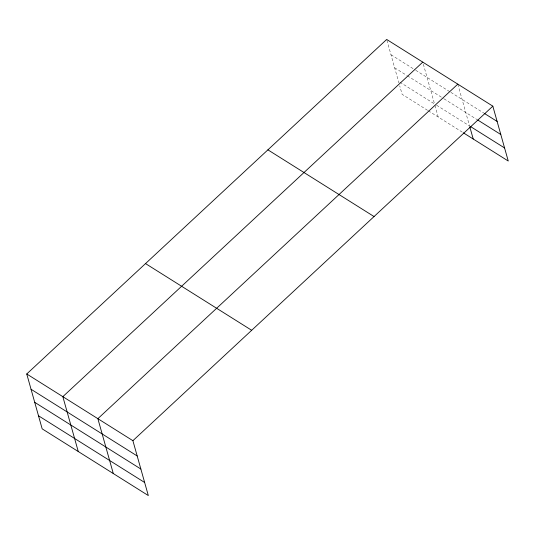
<?xml version="1.0" encoding="UTF-8"?>
<svg xmlns="http://www.w3.org/2000/svg" width="535" height="535" viewBox="0 0 535 535"><rect width="100%" height="100%" fill="white"/><g stroke="black" fill="none" stroke-linecap="round" stroke-linejoin="round"><path stroke-width="0.4" stroke-dasharray="2.67 2.01" d="M390.978 54.73L415.04 69.851M415.742 70.292L450.182 91.94M450.885 92.374L483.814 113.072M394.649 67.791L406.68 75.355M407.389 75.796L443.348 98.4M444.05 98.835L476.973 119.532M399.846 82.143L434.52 103.93L422.998 62.929M436.627 105.255L469.549 125.946L457.799 84.142M427.579 110.324L402.106 94.314L399.732 85.861M428.288 110.772L462.715 132.406M434.955 105.469L438.192 116.998M386.905 40.252L398.863 82.785"/><path stroke-width="0.8" d="M26.75 373.978L132.894 440.686L148.315 495.55L42.171 428.843L26.75 373.978L386.685 39.45L492.829 106.157L508.25 161.022L463.417 132.847M422.77 62.127L62.842 396.656L78.264 451.527M457.799 84.142L97.865 418.671L113.293 473.542M132.894 440.686L492.829 106.157M484.509 113.514L497.122 121.438M477.675 119.967L500.793 134.499M470.252 126.387L504.579 147.961M267.901 149.84L374.052 216.548M145.527 263.581L251.671 330.289M31.043 389.259L137.187 455.967M34.715 402.32L140.865 469.028M38.5 415.782L144.644 482.49M469.763 126.715L473.221 139.006"/></g></svg>
